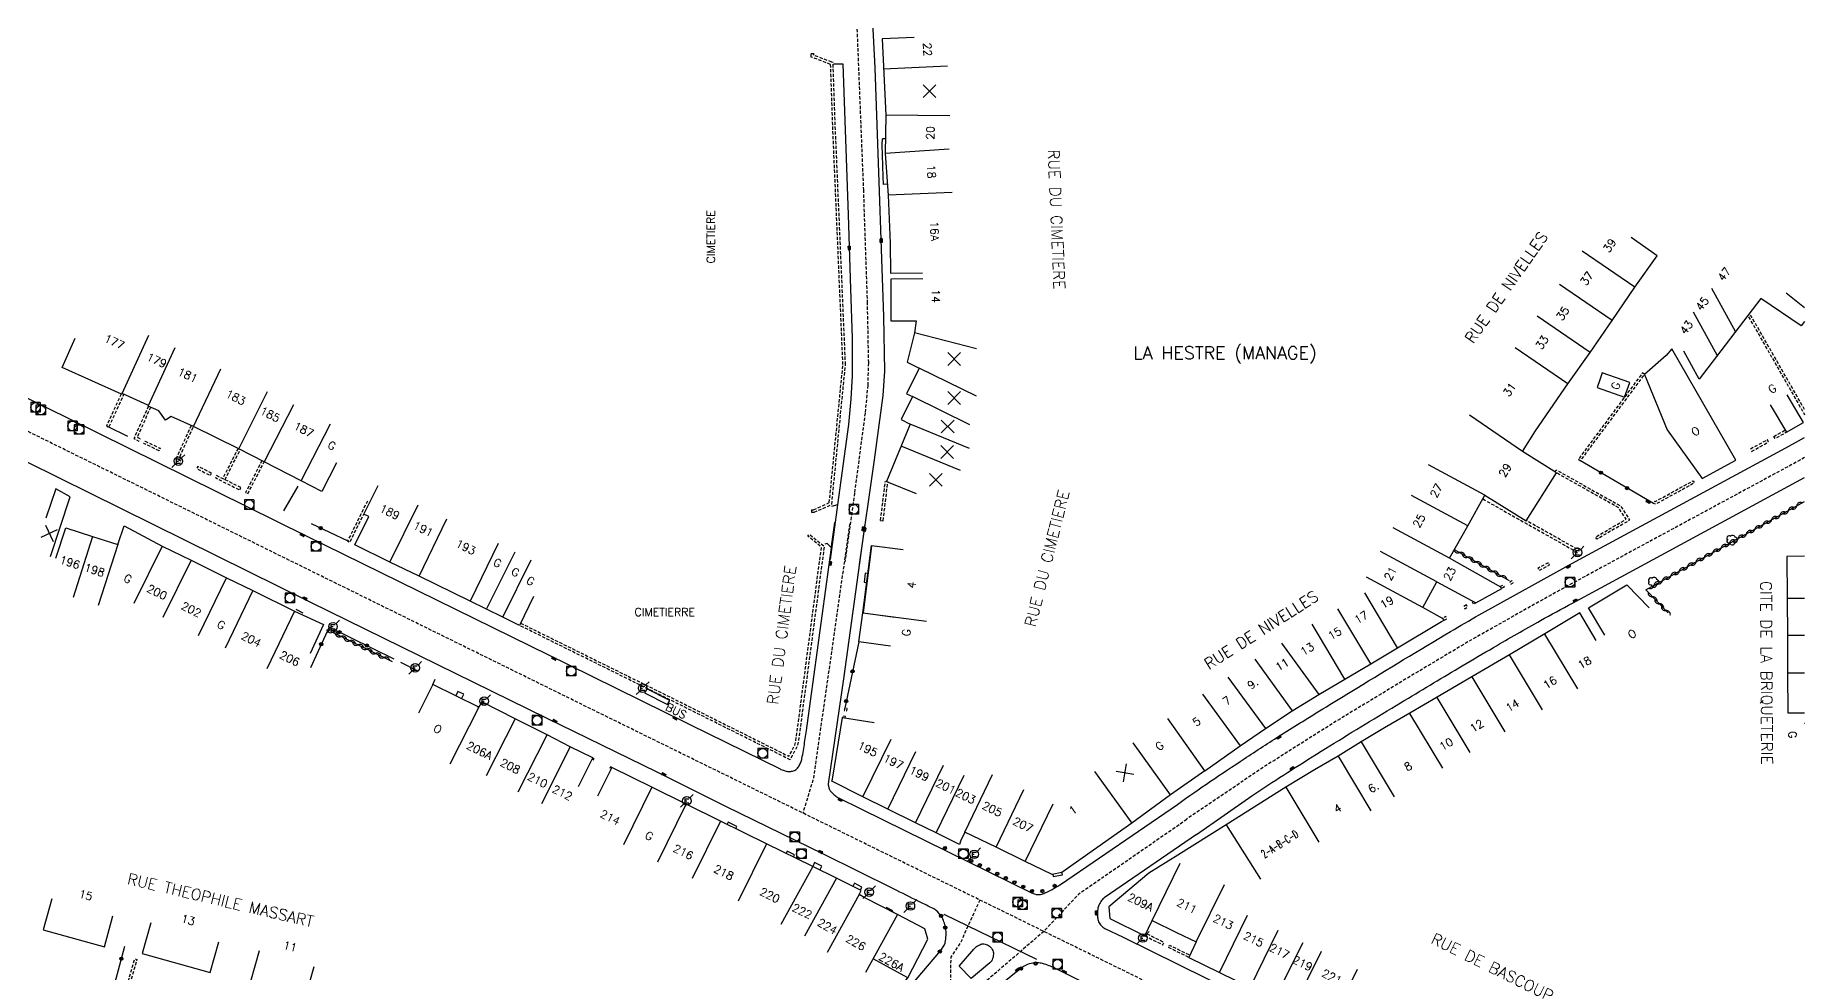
# Model space of a CAD drawing. Header units: millimetres. Extents: x 139999 to 141000, y 129000 to 130000.
# Drawn here: x 140723.6 to 141000, y 129666.4 to 129812.9 of the extents above; entities that cross this region are included whole.
import ezdxf
from ezdxf.enums import TextEntityAlignment as Align

# ---------------------------------------------------------------- set-up
doc = ezdxf.new("R2010")
doc.units = ezdxf.units.MM
doc.linetypes.add('DASHED', pattern=[0.75, 0.5, -0.25])
doc.layers.get('0').update_dxf_attribs({"linetype": 'CONTINUOUS'})
for name, color, linetype in [('W0001', 6, 'DASHED'), ('W0008', 7, 'CONTINUOUS'), ('W0100', 7, 'CONTINUOUS'), ('W0112', 1, 'DASHED'), ('W0300', 7, 'CONTINUOUS'), ('W0310', 3, 'CONTINUOUS'), ('W0322', 7, 'CONTINUOUS'), ('W0334', 7, 'CONTINUOUS'), ('W0400', 7, 'CONTINUOUS'), ('W0420', 7, 'CONTINUOUS'), ('W0471', 7, 'CONTINUOUS'), ('W0980', 7, 'CONTINUOUS'), ('w0984', 7, 'CONTINUOUS'), ('W0989', 7, 'CONTINUOUS'), ('W0991', 7, 'CONTINUOUS'), ('W1102', 7, 'CONTINUOUS')]:
    doc.layers.add(name, color=color, linetype=linetype)
doc.styles.get("Standard").update_dxf_attribs({"font": 'romans.shx', "width": 0.85})

# ---------------------------------------------------------------- blocks, each defined once
blk = doc.blocks.new('t310o')
at = {"color": 0, "linetype": 'Continuous'}
for centre, start, end in [((-0.5, 0.38), 216.8699, 323.1304), ((0.5, -0.37), 36.8699, 143.1303)]:
    blk.add_arc(centre, 0.625, start, end, dxfattribs=at)
blk = doc.blocks.new('t322o')
at = {"color": 0, "linetype": 'Continuous'}
for radius in [0.25, 0.15]:
    blk.add_circle((0, 0), radius, dxfattribs=at)
blk = doc.blocks.new('T400')
at = {"color": 0, "linetype": 'ByBlock', "lineweight": -2}
for p, q in [((-0.15, -0.25), (-0.15, 0.3)), ((-0.15, 0.3), (0.15, 0.3)), ((-0.15, 0.15), (0.15, 0.15)), ((-0.15, 0), (0.15, 0)), ((0.15, 0.3), (0.15, -0.25)), ((-0.15, -0.15), (0.15, -0.15)), ((-0.15, -0.25), (-0.15, -0.3)), ((-0.15, -0.3), (0.15, -0.3)), ((0.15, -0.3), (0.15, -0.25))]:
    blk.add_line(p, q, dxfattribs=at)
blk = doc.blocks.new('T420')
for p, q in [((0.75, 0.75), (-0.75, 0.75)), ((-0.75, 0.75), (-0.75, -0.75)), ((0.75, 0.75), (0.75, -0.75)), ((0.75, -0.75), (-0.75, -0.75))]:
    blk.add_line(p, q)
blk.add_ellipse((0, 0), major_axis=(-0.53, 0.53), ratio=1, start_param=3.926991, end_param=10.210176)
blk = doc.blocks.new('T300')
for p, q in [((-0.8, 0.51), (-0.86, 0.34)), ((-0.86, 0.34), (-0.86, 0.17)), ((-0.86, 0.17), (-0.74, 0.06)), ((-0.69, 0.63), (-0.8, 0.51)), ((-0.8, -0.06), (-0.74, 0.06)), ((-0.74, 0.06), (-0.69, 0.11)), ((-0.57, 0.69), (-0.69, 0.63)), ((-0.46, 0.69), (-0.57, 0.69)), ((-0.29, 0.63), (-0.46, 0.69)), ((-0.29, 0.63), (-0.17, 0.74)), ((-0.23, 0.57), (-0.29, 0.63)), ((-0.17, 0.74), (-0.06, 0.8)), ((-0.06, 0.8), (0.06, 0.8)), ((0.06, 0.8), (0.23, 0.74)), ((0.23, 0.74), (0.34, 0.63)), ((0.34, 0.63), (0.4, 0.51)), ((0.46, 0.46), (0.34, 0.46)), ((0.4, 0.51), (0.4, 0.46)), ((0.57, 0.4), (0.46, 0.46)), ((0.57, 0.4), (0.69, 0.29)), ((0.69, 0.29), (0.74, 0.17)), ((0.74, 0.06), (0.69, -0.17)), ((0.74, 0.17), (0.74, 0.06)), ((-0.8, -0.17), (-0.8, -0.06)), ((-0.8, -0.23), (-0.8, -0.17)), ((-0.74, -0.34), (-0.8, -0.23)), ((-0.69, -0.4), (-0.74, -0.34)), ((-0.51, -0.46), (-0.69, -0.4)), ((-0.4, -0.46), (-0.51, -0.46)), ((-0.4, -0.46), (-0.34, -0.46)), ((-0.34, -0.46), (-0.34, -0.4)), ((-0.34, -0.51), (-0.34, -0.46)), ((-0.29, -0.63), (-0.34, -0.51)), ((-0.17, -0.74), (-0.29, -0.63)), ((-0.06, -0.8), (-0.17, -0.74)), ((0.06, -0.8), (-0.06, -0.8)), ((0.17, -0.74), (0.06, -0.8)), ((0.23, -0.69), (0.17, -0.74)), ((0.29, -0.46), (0.23, -0.46)), ((0.29, -0.63), (0.23, -0.69)), ((0.46, -0.4), (0.29, -0.46)), ((0.34, -0.51), (0.29, -0.63)), ((0.34, -0.51), (0.34, -0.46)), ((0.57, -0.34), (0.46, -0.4)), ((0.63, -0.29), (0.57, -0.34)), ((0.69, -0.17), (0.63, -0.29))]:
    blk.add_line(p, q)
blk = doc.blocks.new('T471')
for p, q in [((-0.333334, 0.333334), (-0.333334, -0.333334)), ((-0.333334, 0.333334), (0.333334, 0.333334)), ((-0.333334, 0), (0, 0)), ((0.500001, 0.500001), (1.000002, 1.000002)), ((-0.500001, -0.500001), (-1.000002, -1.000002)), ((-0.333334, -0.333334), (0.333334, -0.333334))]:
    blk.add_line(p, q)
blk.add_ellipse((0, 0), major_axis=(0.471405, 0.471405), ratio=1, start_param=5.4977871438, end_param=11.780972451)
blk = doc.blocks.new('t991o')
at = {"color": 0, "linetype": 'Continuous'}
for p, q in [((-1, 1), (1, -1)), ((-1, -1), (1, 1))]:
    blk.add_line(p, q, dxfattribs=at)

msp = doc.modelspace()

# ---------------------------------------------------------------- linework, layer by layer
at = {"layer": 'W0001', "flags": 128}
for points in [[(141000, 129613.99), (140944.96, 129641.39), (140902.01, 129662.59), (140814.54, 129705.58), (140700.97, 129761.57), (140576.83, 129822.55), (140445.18, 129887.56), (140305.31, 129956.66), (140217.42, 130000)], [(141000, 129746.91), (140995.45, 129744.45), (140985.94, 129739.3), (140973.13, 129732.37), (140960.57, 129725.55), (140947.94, 129718.43), (140937.46, 129712.17), (140926.16, 129705.29), (140915.76, 129698.72), (140903.45, 129690.4)], [(140850.82, 129736.63), (140845.14, 129696.8), (140843.49, 129691.35)], [(140903.49, 129690.35), (140886.53, 129678.62), (140881.13, 129672.85), (140871.27, 129664.33), (140866.55, 129664.33), (140857.68, 129655.69), (140854.69, 129653.7)], [(140871.14, 129677.76), (140868.15, 129671.16), (140866.59, 129668.82), (140866.55, 129664.33), (140871.27, 129664.33)]]:
    msp.add_lwpolyline(points, dxfattribs=at)
at = {"layer": 'W0001'}
msp.add_lwpolyline([(140844.48, 129926), (140845.22, 129915.21), (140846, 129903.89), (140846.69, 129893.46), (140847.8, 129876.95), (140848.91, 129860.64), (140849.65, 129849.75), (140850.7, 129833.9), (140851.91, 129814.65), (140852.94, 129788.8), (140853.53, 129771.27), (140853.72, 129761.71), (140853.62, 129758.21), (140853.21, 129753.88), (140851.55, 129741.36), (140850.05, 129730.6)], dxfattribs=at)
at = {"layer": 'W0008'}
for points in [[(140852.35, 129730.22), (140854.66, 129746.55), (140856.02, 129756.61), (140856.27, 129760.44), (140856.13, 129768.97), (140855.41, 129790.01), (140854.79, 129807.85), (140854.14, 129820.03), (140852.98, 129837.86), (140851.26, 129863.23), (140847.98, 129911.59), (140847.01, 129926.02)], [(140848.3, 129808.49), (140849.71, 129808.46), (140850.57, 129784.87), (140850.95, 129773.32), (140851.17, 129765.58), (140851.19, 129759.7), (140851, 129756.1), (140850.61, 129752.11), (140848.92, 129739.54), (140847.96, 129739.29)], [(140848.92, 129739.54), (140847.74, 129730.98)]]:
    msp.add_lwpolyline(points, dxfattribs=at)
at = {"layer": 'W0008', "flags": 128}
for points in [[(140692.92, 129770.66), (140728.71, 129753.08), (140765.9, 129734.71), (140806.71, 129714.64), (140825.83, 129705.21), (140839.92, 129698.26, 0.024913), (140840.23, 129698.12, 0.012779), (140840.87, 129697.9, 0.07846), (140841.3, 129697.84, 0.058089), (140841.88, 129697.91, 0.104352), (140842.42, 129698.16, 0.096383), (140842.85, 129698.65, 0.039958), (140843.16, 129699.28, 0.042694), (140843.34, 129699.9, 0.015908), (140843.77, 129702.37, 0.001296), (140847.95, 129732.83, 0.000667), (140848.07, 129733.77, 0.000209), (140848.47, 129736.76)], [(140902, 129692.71), (140902, 129692.71, -0.010236), (140912.45, 129699.83, -0.00402), (140918.28, 129703.62, -0.003662), (140921.58, 129705.69, -0.001438), (140930.04, 129710.89, -0.002382), (140944.69, 129719.74, -0.007892), (140949.17, 129722.32), (140964.18, 129730.66), (140997.08, 129748.46), (141000, 129750.05)], [(140855.57, 129658.73), (140865.04, 129669.84), (140865.54, 129670.6, 0.074213), (140865.73, 129671.14, 0.032908), (140865.86, 129672.19, 0.041712), (140865.84, 129673.03, 0.047893), (140865.61, 129674.14, 0.058543), (140865.23, 129675, 0.054311), (140864.51, 129675.95, 0.090637), (140863.94, 129676.38, 0.000166), (140861.63, 129677.52, -0.000096), (140857.65, 129679.49), (140846.69, 129684.9), (140831.48, 129692.37), (140820.71, 129697.72), (140803.46, 129706.16), (140766.62, 129724.28), (140722.3, 129746.19)], [(140904.97, 129688.01), (140913.63, 129694.02, -0.005797), (140916.16, 129695.72, -0.003058), (140921.01, 129698.84, -0.003975), (140926.52, 129702.29, -0.002002), (140937.56, 129709, -0.001413), (140946.52, 129714.37, -0.002599), (140951.41, 129717.25, -0.003385), (140958.76, 129721.45, -0.005074), (140963.72, 129724.18), (140972.6, 129728.95), (141000, 129743.79)], [(140853.18, 129736.5), (140849.82, 129712.31), (140847.46, 129695.91, 0.081942), (140847.47, 129695.62, 0.051303), (140847.6, 129695.16, 0.066066), (140847.85, 129694.73, 0.053635), (140848.27, 129694.29, 0.018176), (140848.8, 129693.87, 0.044828), (140849.04, 129693.72), (140852.65, 129691.98), (140879.21, 129678.89, 0.091552), (140880.22, 129678.6, 0.121742), (140881, 129678.72, 0.016304), (140881.62, 129679, 0.012222), (140882.42, 129679.42, 0.002018), (140883.65, 129680.11, 0.022043), (140883.76, 129680.18), (140902, 129692.71)], [(140904.97, 129688.01), (140890.58, 129678.11, 0.086723), (140890.15, 129677.69, 0.060979), (140889.74, 129676.94, 0.059116), (140889.57, 129676.31, 0.042352), (140889.52, 129675.41, 0.035767), (140889.59, 129674.73, 0.060469), (140889.7, 129674.34, 0.08831), (140890.1, 129673.76, 0.08761), (140890.67, 129673.33), (140893.51, 129671.94), (140932.55, 129652.65), (140978.37, 129630.13), (140988.62, 129625.11), (140998.13, 129620.5, 0.000853), (141000, 129619.59)], [(140953.13, 129586.7), (140965.51, 129612.68), (140969.05, 129620.34, 0.048014), (140969.27, 129620.97, 0.031532), (140969.45, 129621.97, 0.045235), (140969.47, 129622.61, 0.035114), (140969.36, 129623.43, 0.044548), (140969.14, 129624.14, 0.084185), (140968.93, 129624.48, 0.045773), (140968.57, 129624.82, 0.05266), (140968.2, 129625.05), (140951.55, 129633.24), (140936.15, 129640.9), (140906.97, 129655.24), (140886.62, 129665.24), (140882.52, 129667.26, 0.024446), (140882.2, 129667.4, 0.008813), (140881.26, 129667.74, 0.051934), (140880.55, 129667.9, 0.044828), (140879.71, 129667.92, 0.084947), (140878.58, 129667.66, 0.071256), (140877.41, 129666.95), (140868.08, 129659.35), (140856.05, 129649.61)]]:
    msp.add_lwpolyline(points, format="xyb", dxfattribs=at)
for points in [[(140847.95, 129732.83), (140847.3, 129733.48), (140846.93, 129733.38)], [(140853.65, 129728.78), (140853.23, 129728.84), (140853.06, 129727.45), (140853.47, 129727.4)], [(140765.42, 129722.62), (140764.33, 129723.15)], [(140790.15, 129709.23), (140790.5, 129709.93), (140789.6, 129710.35), (140789.27, 129709.67)], [(140833.03, 129688.92), (140833.19, 129689.24), (140831.84, 129689.95), (140831.66, 129689.6)], [(140842.01, 129684.49), (140842.18, 129684.84), (140841.04, 129685.4), (140840.86, 129685.05)], [(140846.13, 129682.44), (140846.43, 129683.05), (140845.32, 129683.62), (140845.06, 129682.98)], [(140852.47, 129679.31), (140852.69, 129679.77), (140851.54, 129680.37), (140851.3, 129679.89)], [(140882.53, 129681.78), (140882.6, 129681.43), (140884.03, 129681.7), (140883.96, 129682.05)], [(140857.47, 129675.91), (140857.57, 129676.09), (140856.58, 129676.58), (140856.49, 129676.41)], [(140880.06, 129668.46), (140865.59, 129675.48)]]:
    msp.add_lwpolyline(points, dxfattribs=at)
msp.add_lwpolyline([(140867.89, 129667.43), (140870.21, 129670.08, -0.061224), (140870.64, 129670.47, -0.047326), (140871.29, 129670.84, -0.147763), (140871.76, 129670.9, -0.090162), (140872.49, 129670.64, -0.131743), (140873.08, 129670.04, -0.144149), (140873.26, 129669.29, -0.081308), (140873.06, 129668.41, -0.12637), (140872.72, 129667.93), (140869.79, 129665.51)], format="xyb", close=True, dxfattribs=at)
at = {"layer": 'W0100'}
for points in [[(140860.88, 129812.59), (140855.88, 129812.36), (140856.43, 129800.47), (140856.37, 129794.48), (140856.81, 129787.94), (140857.14, 129780.46), (140857.18, 129775.76), (140862.18, 129775.8)], [(140862.23, 129774.84), (140857.23, 129774.83), (140857.25, 129768.35), (140857.24, 129768.32), (140861.21, 129768.32), (140860.94, 129766.4), (140859.77, 129761.84), (140861.65, 129760.92), (140859.68, 129756.91), (140860.61, 129756.46), (140858.84, 129752.85), (140860.27, 129752.15), (140856.58, 129743.2), (140861.21, 129741.3)], [(140859.18, 129732.51), (140854.22, 129733.14), (140852.89, 129722.63), (140857.85, 129722)]]:
    msp.add_lwpolyline(points, dxfattribs=at)
at = {"layer": 'W0100', "flags": 128}
for points in [[(140906.27, 129697.95), (140911.79, 129701.87), (140915.75, 129704.55), (140919.94, 129707.35), (140924.12, 129709.86), (140928.18, 129712.28), (140932.22, 129714.69), (140936.41, 129717.19), (140943.25, 129721.28), (140943.66, 129721.5), (140943.54, 129721.71), (140940.36, 129723.46), (140942.55, 129727.49), (140948.61, 129724.21), (140952.67, 129726.45), (140952.56, 129726.66), (140944.54, 129731.19), (140947.38, 129736.24), (140950.04, 129741.02), (140956.49, 129737.01), (140961.23, 129744.55), (140955.94, 129747.87), (140957.95, 129751.08), (140963.02, 129758.44), (140966.47, 129763.37), (140969.94, 129768.34), (140973.49, 129773.54), (140976.98, 129778.44), (140972.9, 129781.34)], [(141000, 129768.22), (140999.46, 129767.52), (140993.16, 129771.78), (140983.52, 129759.17), (140981.11, 129763.55)], [(140997.12, 129772.65), (141000, 129770.38)], [(140770.62, 129746.09), (140768.34, 129741.64), (140765.12, 129743.3), (140759.35, 129746.26), (140755.36, 129748.3), (140748.29, 129751.76), (140744.79, 129753.33), (140743.93, 129752.76), (140742.87, 129754.22), (140741.2, 129754.97), (140741.25, 129755.07), (140741.17, 129755.1), (140737.12, 129756.96), (140737.1, 129756.97), (140737.04, 129756.84), (140727.76, 129761.02), (140729.81, 129765.58)], [(140972.67, 129758.67), (140968.39, 129760.16), (140968.02, 129759.1), (140967.6, 129757.87), (140971.87, 129756.39), (140972.67, 129758.67)], [(140994.64, 129755.19), (140997.17, 129750.87), (140999.8, 129752.42), (140997.28, 129756.73)], [(140725.96, 129731.45), (140729.04, 129740.78), (140726.76, 129742.03), (140726.76, 129742.03), (140725.23, 129737.45)], [(140801.41, 129725.18), (140799.21, 129720.69), (140796.61, 129721.97), (140794.08, 129723.22), (140791.49, 129724.5), (140783.52, 129728.37), (140778.98, 129730.57), (140773.48, 129733.3), (140773.48, 129733.3), (140775.66, 129737.71), (140774.89, 129738.09), (140777.11, 129742.57)], [(140726.78, 129731.18), (140728.33, 129735.94), (140732.53, 129734.56), (140736.44, 129733.34), (140737.44, 129736.25), (140743.4, 129733.07), (140747.9, 129730.86), (140753.43, 129728.11), (140757.58, 129726.13), (140764.07, 129722.92), (140768.62, 129720.82), (140766.53, 129716.28)], [(140857.19, 129717.45), (140852.24, 129718.14), (140852.87, 129722.67), (140854.21, 129733.17), (140859.17, 129732.54)], [(141000, 129731.5), (140997.24, 129731.48), (140997.28, 129724.88), (140997.31, 129719.1), (140997.34, 129713.23), (140997.38, 129707.03), (141000, 129707.04)], [(140968.78, 129719.14), (140966.21, 129723.43), (140972.22, 129727.02), (140975.69, 129723.42)], [(140967.45, 129718.34), (140964.9, 129722.63), (140959.4, 129719.37), (140953.87, 129716.11), (140948.02, 129712.63), (140942.6, 129709.45), (140938.34, 129706.98), (140934.36, 129704.65), (140930.72, 129702.46), (140927.1, 129700.27), (140923.44, 129698.09), (140918.95, 129695.39), (140909.62, 129689.52)], [(140808.42, 129695.5), (140810.66, 129699.97), (140807.15, 129701.73), (140803.52, 129703.57), (140798.55, 129706.1), (140793.32, 129708.76), (140792.88, 129707.89), (140789.25, 129709.68), (140785.66, 129711.45), (140783.45, 129706.97)], [(140906.27, 129697.95), (140900.93, 129694.19), (140894.87, 129689.75), (140883.97, 129682.06), (140882.44, 129681.76), (140878.24, 129683.78), (140873.67, 129686.01), (140868.78, 129688.37), (140868.78, 129688.37), (140868.1, 129686.98), (140868.07, 129686.91), (140868.14, 129686.88), (140867.95, 129686.46), (140864.31, 129688.28), (140861.08, 129689.84), (140856.77, 129691.97), (140852.88, 129693.91), (140847.99, 129696.33), (140848.12, 129696.63), (140849.7, 129706.31), (140854.63, 129705.51)], [(140999.92, 129705.4), (141000, 129705.41)], [(140854.36, 129659.12), (140859.9, 129665.59), (140863.02, 129671.66), (140862.56, 129673.25), (140858.28, 129675.49), (140853.19, 129678.11), (140852.28, 129678.61), (140852.61, 129679.24), (140848.74, 129681.16), (140845.06, 129682.98), (140837.82, 129686.56), (140830.62, 129690.11), (140825.24, 129692.73), (140819.89, 129695.38), (140813.64, 129698.47), (140811.42, 129693.99)], [(140909.62, 129689.52), (140909.62, 129689.52), (140902.09, 129684.78), (140897.55, 129681.94), (140891.31, 129676.71), (140891.45, 129674.86), (140896.9, 129672.17), (140898.05, 129674.53), (140898.05, 129674.53), (140901.88, 129672.68), (140904.94, 129671.2), (140903.78, 129668.79), (140913.35, 129664.07)], [(140726.15, 129677.94), (140724.81, 129673.12), (140734.36, 129670.45), (140735.7, 129675.27)], [(140741.61, 129674.19), (140740.27, 129669.38), (140750.89, 129666.42), (140752.23, 129671.24)], [(140758.54, 129669.81), (140757.17, 129665), (140765.79, 129662.55), (140767.15, 129667.36)]]:
    msp.add_lwpolyline(points, dxfattribs=at)
for points in [[(140978.37, 129762.88), (140975, 129759.91), (140978.52, 129751.25), (140984, 129743.65), (140989.27, 129746.54), (140979.27, 129763.94)], [(140818.77, 129710.15), (140822.36, 129708.34), (140822.68, 129708.97), (140819.09, 129710.79)]]:
    msp.add_lwpolyline(points, close=True, dxfattribs=at)
at = {"layer": 'W0112'}
for p, q in [((140844.78, 129810.08), (140845.18, 129810.09)), ((140856.03, 129737.05), (140856.77, 129743.13)), ((140856.38, 129743.21), (140856.77, 129743.13)), ((140844.85, 129738.77), (140844.85, 129738.37)), ((140855.63, 129737.1), (140856.03, 129737.05))]:
    msp.add_line(p, q, dxfattribs=at)
for points in [[(140844.85, 129738.77), (140845.17, 129738.77), (140847.62, 129739.88), (140849.75, 129761.46), (140848.18, 129798.16), (140847.82, 129808.39), (140844.8, 129809.53), (140844.78, 129810.08)], [(140844.85, 129738.37), (140845.26, 129738.37), (140848, 129739.6), (140850.15, 129761.45), (140848.58, 129798.18), (140848.2, 129808.69), (140847.99, 129808.75), (140845.19, 129809.81), (140845.18, 129810.09)], [(140855.63, 129737.1), (140856.38, 129743.21)]]:
    msp.add_lwpolyline(points, dxfattribs=at)
at = {"layer": 'W0112', "flags": 128}
for points in [[(141000, 129754.43), (140991.4, 129769.47), (140991.13, 129769.13), (141000, 129753.62)], [(140736.99, 129756.86), (140734.69, 129751.84), (140735.05, 129751.68), (140737.42, 129756.83)], [(140741.23, 129754.95), (140738.98, 129749.9), (140739.75, 129749.5), (140739.93, 129749.85), (140739.5, 129750.08), (140741.6, 129754.79)], [(140747.91, 129751.93), (140745.58, 129746.75), (140746.31, 129746.39), (140746.48, 129746.75), (140746.1, 129746.94), (140748.27, 129751.77)], [(140991.71, 129747.89), (140994.38, 129749.35), (140994.19, 129749.7), (140991.52, 129748.24)], [(140755.25, 129748.36), (140752.83, 129743.63)], [(140753.19, 129743.46), (140755.6, 129748.17)], [(140758.98, 129746.45), (140756.42, 129741.45), (140756.77, 129741.27), (140759.34, 129746.26)], [(140961.01, 129744.69), (140961.19, 129745.01), (140971.28, 129739.34), (140972.66, 129737.13), (140967.54, 129734.17), (140967.34, 129734.51), (140972.1, 129737.27), (140970.99, 129739.05), (140961.22, 129744.54)], [(140949.73, 129740.45), (140963.94, 129732.43), (140964.09, 129732.14), (140964.8, 129732.53), (140964.6, 129732.88), (140964.26, 129732.69), (140964.24, 129732.72), (140956.53, 129737.07)], [(140775.46, 129740.13), (140772.36, 129733.89), (140772.72, 129733.71), (140774.89, 129738.09)], [(140799.38, 129721.05), (140823.53, 129709.1), (140841.31, 129700.22), (140842.23, 129701.94), (140842.39, 129702.55), (140846.39, 129732.9), (140844.28, 129734.63), (140844.53, 129734.94), (140846.82, 129733.06), (140842.78, 129702.47), (140842.6, 129701.79), (140841.48, 129699.69), (140823.36, 129708.74), (140799.21, 129720.69)], [(140952.39, 129726.75), (140952.85, 129727), (140953.04, 129726.65), (140952.67, 129726.45)], [(140943.66, 129721.5), (140944.12, 129721.74), (140943.93, 129722.09), (140943.39, 129721.8)], [(140850.09, 129706.25), (140850.14, 129706.45), (140849.75, 129706.54), (140849.7, 129706.31)], [(140810.66, 129699.97), (140810.83, 129699.86), (140810.62, 129699.52), (140810.45, 129699.63)], [(140813.64, 129698.47), (140813.45, 129698.57), (140813.27, 129698.21), (140813.45, 129698.12)], [(140896.9, 129672.17), (140899.74, 129670.75), (140899.92, 129671.11), (140897.08, 129672.53)], [(140903.78, 129668.79), (140900.61, 129670.34), (140900.79, 129670.69), (140903.95, 129669.14)]]:
    msp.add_lwpolyline(points, dxfattribs=at)
for points in [[(140964.66, 129746.67), (140964.98, 129746.43), (140975, 129759.91), (140974.67, 129760.16)], [(140995.18, 129750.23), (140996.97, 129751.22), (140997.17, 129750.87), (140995.38, 129749.88)], [(140740.71, 129749.48), (140743.07, 129748.37), (140742.9, 129748), (140740.54, 129749.12)], [(140751.12, 129744.48), (140748.96, 129745.55), (140748.78, 129745.19), (140750.94, 129744.13)], [(140755.7, 129742.23), (140753, 129743.55), (140751.88, 129744.1), (140751.7, 129743.74), (140752.83, 129743.19), (140755.52, 129741.87)], [(140976.52, 129740.12), (140976.67, 129740.06), (140982.59, 129743.3), (140982.78, 129742.95), (140976.7, 129739.62), (140976.37, 129739.75)], [(140959.94, 129730.48), (140958.34, 129729.63), (140958.53, 129729.28), (140960.12, 129730.12)], [(140954.28, 129727.68), (140953.94, 129727.5), (140954.12, 129727.14), (140954.46, 129727.32)], [(140947.17, 129723.89), (140946.74, 129723.65), (140946.93, 129723.3), (140947.36, 129723.53)], [(140948.18, 129724.44), (140948.06, 129724.39), (140948.23, 129724.03), (140948.61, 129724.21)], [(140850.35, 129707.32), (140850.43, 129707.69), (140850.03, 129707.77), (140849.96, 129707.41)], [(140737.7, 129663.59), (140739.1, 129668.58), (140739.43, 129668.48), (140738.03, 129663.5)]]:
    msp.add_lwpolyline(points, close=True, dxfattribs=at)
at = {"layer": 'W0310', "flags": 128}
for points in [[(140975.17, 129726.25), (141000, 129740.05)], [(140953.91, 129727.67), (140945.28, 129732.51)], [(140975.19, 129726.23), (140978.66, 129722.63)], [(140779.4, 129714.98), (140769.72, 129719.75), (140769.72, 129719.75)]]:
    msp.add_lwpolyline(points, dxfattribs=at)
at = {"layer": 'W0322', "flags": 128}
for points in [[(140738, 129750.22), (140734.87, 129751.76)], [(140976.37, 129739.75), (140964.98, 129746.43)], [(140764.57, 129742.43), (140762.36, 129738.61)], [(140772.43, 129733.84), (140766.73, 129736.59)], [(140779.62, 129715.43), (140769.48, 129720.42), (140766.55, 129714.07)], [(140852.24, 129718.14), (140850.03, 129707.77)], [(140783.31, 129713.53), (140780.7, 129714.91)], [(140785.66, 129711.45), (140786.02, 129712.28)], [(140737.52, 129670.51), (140735.96, 129664.67)]]:
    msp.add_lwpolyline(points, dxfattribs=at)
at = {"layer": 'W0334'}
for p, q in [((140856.39, 129796.75), (140855.91, 129796.75)), ((140856.69, 129789.67), (140856.11, 129789.63))]:
    msp.add_line(p, q, dxfattribs=at)
msp.add_lwpolyline([(140856.11, 129789.63), (140856.01, 129790.85), (140855.86, 129795.88), (140855.91, 129796.75)], dxfattribs=at)
at = {"layer": 'W1102'}
for p, q in [((140866.09, 129808.09), (140856.1, 129807.63)), ((140866.43, 129800.34), (140856.43, 129800.45)), ((140866.35, 129795.13), (140856.37, 129794.46)), ((140866.8, 129788.38), (140856.81, 129787.94)), ((140870.63, 129763.91), (140860.94, 129766.4)), ((140870.63, 129756.52), (140861.65, 129760.92)), ((140869.58, 129752.05), (140860.61, 129756.46)), ((140869.52, 129748.34), (140860.27, 129752.15)), ((140868.1, 129744.9), (140858.86, 129748.71))]:
    msp.add_line(p, q, dxfattribs=at)
at = {"layer": 'W1102', "flags": 128}
for points in [[(140973.49, 129773.54), (140965.23, 129779.18)], [(140969.94, 129768.34), (140961.68, 129773.97)], [(140985.46, 129773.38), (140989.2, 129766.59)], [(140966.47, 129763.37), (140958.21, 129769.01)], [(140982.59, 129769.73), (140986.36, 129762.88)], [(140737.12, 129756.96), (140741.29, 129766.05)], [(140741.25, 129755.07), (140745.42, 129764.15)], [(140963.02, 129758.44), (140954.76, 129764.08)], [(140748.29, 129751.76), (140752.54, 129760.81)], [(140755.36, 129748.3), (140759.84, 129757.24)], [(140763.91, 129755.16), (140759.35, 129746.26)], [(140765.12, 129743.3), (140769.69, 129752.19)], [(140955.9, 129747.89), (140947.64, 129753.53)], [(140950.04, 129741.02), (140941.25, 129745.78)], [(140947.38, 129736.24), (140938.58, 129741)], [(140778.98, 129730.57), (140783.38, 129739.55)], [(140783.52, 129728.37), (140787.89, 129737.36)], [(140944.54, 129731.19), (140935.73, 129735.96)], [(140732.53, 129734.56), (140729.49, 129725.04)], [(140736.44, 129733.34), (140733.4, 129723.82)], [(140743.4, 129733.07), (140738.97, 129724.1)], [(140795.88, 129733.48), (140791.49, 129724.5)], [(140794.08, 129723.22), (140798.52, 129732.19)], [(140942.55, 129727.49), (140933.75, 129732.25)], [(140747.9, 129730.86), (140743.47, 129721.9)], [(140796.61, 129721.97), (140801.04, 129730.93)], [(140749.05, 129719.12), (140753.43, 129728.11)], [(140940.36, 129723.46), (140931.57, 129728.22)], [(140757.58, 129726.13), (140753.21, 129717.13)], [(140936.41, 129717.19), (140931.28, 129725.77)], [(141000, 129724.89), (140997.28, 129724.88)], [(140764.07, 129722.92), (140759.76, 129713.9)], [(140852.87, 129722.67), (140862.78, 129721.34)], [(140928.18, 129712.28), (140923.07, 129720.87)], [(140932.22, 129714.69), (140927.09, 129723.27)], [(140959.36, 129719.34), (140964.5, 129710.77)], [(141000, 129719.11), (140997.31, 129719.09)], [(140914.1, 129715.42), (140919.94, 129707.35)], [(140918.29, 129717.93), (140924.12, 129709.86)], [(140953.82, 129716.08), (140958.97, 129707.51)], [(140909.91, 129712.61), (140915.75, 129704.55)], [(140948.02, 129712.63), (140953.16, 129704.06)], [(141000, 129713.24), (140997.34, 129713.22)], [(140905.95, 129709.93), (140911.79, 129701.87)], [(140792.88, 129707.89), (140788.35, 129698.97)], [(140942.53, 129709.41), (140947.68, 129700.84)], [(140798.55, 129706.1), (140794.01, 129697.18)], [(140906.27, 129697.95), (140900.51, 129706.12)], [(140938.28, 129706.94), (140943.43, 129698.37)], [(140798.99, 129694.65), (140803.52, 129703.57)], [(140807.15, 129701.73), (140802.65, 129692.8)], [(140852.88, 129693.91), (140857.27, 129702.89)], [(140900.93, 129694.19), (140895.09, 129702.31)], [(140930.72, 129702.46), (140935.87, 129693.88)], [(140856.77, 129691.97), (140861.16, 129700.96)], [(140861.08, 129689.84), (140865.47, 129698.83)], [(140927.1, 129700.27), (140932.25, 129691.7)], [(140864.31, 129688.28), (140868.7, 129697.27)], [(140868.78, 129688.37), (140873.13, 129697.37)], [(140889.03, 129697.86), (140894.87, 129689.75)], [(140819.89, 129695.38), (140815.46, 129686.41)], [(140873.67, 129686.01), (140878.03, 129695.01)], [(140918.95, 129695.39), (140924.1, 129686.82)], [(140820.83, 129683.75), (140825.24, 129692.73)], [(140878.24, 129683.78), (140882.62, 129692.78)], [(140830.62, 129690.11), (140826.22, 129681.13)], [(140909.62, 129689.52), (140914.97, 129681.01)], [(140837.82, 129686.56), (140833.39, 129677.6)], [(140845.06, 129682.98), (140840.07, 129673.92)], [(140898.05, 129674.53), (140902.46, 129683.51)], [(140848.74, 129681.16), (140843.75, 129672.1)], [(140904.94, 129671.2), (140909.35, 129680.17)], [(140852.28, 129678.61), (140847.29, 129669.55)], [(140858.28, 129675.49), (140853.29, 129666.44)], [(140908.56, 129666.43), (140912.97, 129675.4)], [(140913.35, 129664.07), (140917.76, 129673.04)], [(140917.2, 129662.18), (140921.64, 129671.14)], [(140859.9, 129665.59), (140854.47, 129668.58)], [(140924.49, 129669.71), (140920.04, 129660.75)], [(140925.75, 129657.97), (140930.16, 129666.94)]]:
    msp.add_lwpolyline(points, dxfattribs=at)

# ---------------------------------------------------------------- block references
at = {"layer": 'W0300'}
for p in [(140988.72, 129734.01), (140976.47, 129727.42)]:
    msp.add_blockref('T300', p, dxfattribs=at)
at = {"layer": 'W0310'}
for p, rotation in [((140994.84, 129737.19), 29.06633290027066), ((140996.15, 129737.91), 29.06633290027066), ((140997.46, 129738.64), 29.06633290027066), ((140998.77, 129739.37), 29.06633290027066), ((140989.6, 129734.27), 29.06633290027066), ((140990.91, 129735), 29.06633290027066), ((140992.22, 129735.73), 29.06633290027066), ((140993.53, 129736.46), 29.06633290027066), ((140946.06, 129732.07), 150.7354092048048), ((140947.37, 129731.34), 150.7354092048048), ((140984.35, 129731.36), 29.06633290027066), ((140985.66, 129732.08), 29.06633290027066), ((140986.97, 129732.81), 29.06633290027066), ((140988.28, 129733.54), 29.06633290027066), ((140948.68, 129730.61), 150.7354092048048), ((140949.98, 129729.87), 150.7354092048048), ((140951.29, 129729.14), 150.7354092048048), ((140952.6, 129728.41), 150.7354092048048), ((140979.11, 129728.44), 29.06633290027066), ((140980.42, 129729.17), 29.06633290027066), ((140981.73, 129729.9), 29.06633290027066), ((140983.04, 129730.63), 29.06633290027066), ((140976.48, 129726.98), 29.06633290027066), ((140977.8, 129727.71), 29.06633290027066), ((140976.24, 129725.15), 313.9469705108273), ((140977.28, 129724.07), 313.9469705108273), ((140978.32, 129722.99), 313.9469705108273), ((140769.98, 129719.62), 153.7841741039603), ((140771.32, 129718.96), 153.7841741039603), ((140772.67, 129718.3), 153.7841741039603), ((140774.01, 129717.63), 153.7841741039603), ((140775.36, 129716.97), 153.7841741039603), ((140776.7, 129716.31), 153.7841741039603), ((140778.05, 129715.65), 153.7841741039603)]:
    msp.add_blockref('t310o', p, dxfattribs=dict(at, rotation=rotation))
at = {"layer": 'W0322'}
for p, rotation in [((140968.18, 129744.56), 149.5905995978925), ((140972.28, 129742.15), 149.5905995978925), ((140768.16, 129735.9), 154.2710080262278), ((140768.24, 129717.74), 245.2304548842452), ((140771.09, 129719.63), 153.7841741038685), ((140775.36, 129717.53), 153.7841741038685), ((140851.25, 129713.5), 258.0028537583754), ((140850.26, 129708.85), 258.0028537583754), ((140865.7, 129685.87), 168.5667540726856), ((140869.79, 129683.87), 168.5667540726856), ((140871.13, 129683.2), 168.5667540726889), ((140872.47, 129682.54), 168.5667540726856), ((140873.86, 129681.86), 168.5667540726856), ((140875.19, 129681.18), 168.5667540726889), ((140876.56, 129680.53), 168.5667540726889), ((140877.93, 129679.85), 168.5667540726889), ((140879.29, 129679.17), 168.5667540726856), ((140880.91, 129679.15), 168.5667540726889), ((140882.83, 129679.97), 168.5667540726889), ((140865.09, 129675.27), 168.5667540726889), ((140865.73, 129673.45), 168.5667540726856), ((140737.01, 129668.58), 255.053594081928), ((140864.89, 129669.7), 168.5667540726889), ((140877.58, 129667.04), 168.5667540726856), ((140879.85, 129667.82), 168.5667540726856)]:
    msp.add_blockref('t322o', p, dxfattribs=dict(at, rotation=rotation))
at = {"layer": 'W0400'}
for p, rotation in [((140850.74, 129779.68), 2.381923206125638), ((140855.72, 129780.84), 182.0583117317308), ((140975.52, 129740.03), 236.5413593956453), ((140765.31, 129734.84), 64.846828818001), ((140852.93, 129735.77), 172.0818863813383), ((140853.12, 129735.68), 171.1847070712757), ((140847.77, 129730.37), 172.3059909081362), ((140963.1, 129729.88), 118.3776578148905), ((140765.7, 129724.9), 63.69600130576032), ((140964.15, 129724.58), 298.2296938630477), ((140804.61, 129715.51), 64.48663250471053), ((140804.72, 129705.71), 243.9403232134269), ((140823.54, 129706.18), 63.64269246596567), ((140917.89, 129703.19), 122.643908252817), ((140821.75, 129697.38), 243.5843821733565), ((140919.95, 129698.34), 124.0203322091969), ((140849.32, 129693.42), 244.1380473709778), ((140846.25, 129685.28), 63.81834983093959), ((140889.38, 129675.76), 358.9057576120846), ((140877.04, 129666.85), 129.2040558522353), ((140884.36, 129666.52), 63.69905415500995)]:
    msp.add_blockref('T400', p, dxfattribs=dict(at, rotation=rotation))
at = {"layer": 'W0420'}
for p in [(140723.6, 129754.76), (140724.42, 129754.34), (140729.38, 129751.87), (140730.4, 129751.31), (140756.98, 129739.55), (140851.45, 129738.82), (140767.41, 129733.02), (140963.34, 129727.44), (140763.33, 129724.99), (140807.29, 129713.53), (140801.97, 129705.85), (140837.22, 129700.7), (140842.21, 129687.61), (140843.25, 129684.98), (140868.57, 129684.98), (140877.03, 129677.42), (140877.8, 129677), (140883.16, 129675.7), (140873.9, 129671.94), (140883.27, 129667.7)]:
    msp.add_blockref('T420', p, dxfattribs=at)
at = {"layer": 'W0471'}
for p in [(140745.92, 129746.37), (140964.52, 129732.07), (140770.08, 129720.49), (140782.92, 129714.04), (140793.69, 129708.83), (140818.46, 129710.88), (140825.36, 129693.26), (140870.26, 129684.9), (140853.86, 129678.98), (140860.29, 129676.82), (140896.61, 129671.82)]:
    msp.add_blockref('T471', p, dxfattribs=at)
at = {"layer": 'W0991'}
for p, rotation in [((140863.27, 129804.2), 90), ((140867.12, 129762.33), 90), ((140867.14, 129756.23), 90), ((140866.11, 129751.78), 90), ((140866.05, 129747.8), 90), ((140864.25, 129743.44), 90), ((140725.76, 129735.08), 341.0915979060171), ((140893.81, 129697.65), 35.7218128437155)]:
    msp.add_blockref('t991o', p, dxfattribs=dict(at, rotation=rotation))

# ---------------------------------------------------------------- texts
at = {"layer": 'W0980'}
msp.add_text('LA HESTRE (MANAGE)', height=2, dxfattribs=at).set_placement((140909.44, 129763.16), align=Align.MIDDLE)
at = {"layer": 'w0984'}
for s, rotation, p in [('CIMETIERE', 90, (140829.11, 129781.43)), ('BUS', 333.4713, (140823.7, 129707.32))]:
    msp.add_text(s, height=1.25, rotation=rotation, dxfattribs=at).set_placement(p, align=Align.MIDDLE)
msp.add_text('CIMETIERRE', height=1.25, dxfattribs=at).set_placement((140821.91, 129722.78), align=Align.MIDDLE)
at = {"layer": 'W0989'}
for s, rotation, p in [('RUE DU CIMETIERE', 272.4524, (140883.12, 129784.17)), ('RUE DE NIVELLES', 55.026, (140953.39, 129773.53)), ('RUE DU CIMETIERE', 75.8886, (140881.64, 129731.17)), ('RUE DU CIMETIERE', 82.5289, (140840.16, 129719.18)), ('CITE DE LA BRIQUETERIE', 270.3312, (140993.97, 129713.28)), ('RUE DE NIVELLES', 32.5827, (140915.11, 129719.98)), ('RUE THEOPHILE MASSART', 346.8136, (140752.52, 129677.74)), ('RUE DE BASCOUP', 333.648, (140951.23, 129667.25))]:
    msp.add_text(s, height=1.75, rotation=rotation, dxfattribs=at).set_placement(p, align=Align.MIDDLE)
at = {"layer": 'W0991'}
for s, rotation, p in [('22', 272.6673, (140862.96, 129810.71)), ('20', 89.4003, (140863.4, 129797.68)), ('18', 273.8398, (140863.58, 129791.62)), ('16A', 272.5494, (140864.07, 129782.32)), ('39', 55.6883, (140969.53, 129780.08)), ('47', 52.5997, (140987.44, 129775.59)), ('37', 55.6883, (140965.97, 129774.93)), ('14', 270.1856, (140864.24, 129772.17)), ('45', 52.5997, (140984.01, 129770.97)), ('35', 55.3853, (140962.22, 129769.45)), ('43', 52.5997, (140981.53, 129767.28)), ('177', 335.6777, (140735.93, 129765.01)), ('33', 55.3853, (140958.99, 129764.92)), ('179', 335.6777, (140742.53, 129762.12)), ('181', 335.6777, (140747.37, 129759.82)), ('183', 333.1047, (140754.88, 129756.33)), ('31', 55.3853, (140953.9, 129757.55)), ('G', 70.8144, (140970.48, 129758.15)), ('G', 30.3601, (140994.95, 129757.69)), ('185', 333.1047, (140760.26, 129753.67)), ('187', 333.1047, (140765.52, 129751.29)), ('O', 28.7601, (140982.95, 129751.04)), ('G', 333.1047, (140769.88, 129748.79)), ('29', 57.8549, (140953.21, 129744.94)), ('27', 61.5825, (140942.45, 129741.75)), ('189', 333.9219, (140778.94, 129738.4)), ('25', 61.5825, (140939.76, 129737.04)), ('191', 333.9219, (140784.18, 129735.74)), ('193', 333.9219, (140790.83, 129732.92)), ('196', 342.2931, (140728.96, 129730.54)), ('198', 342.2931, (140732.83, 129729.33)), ('G', 333.9219, (140795.77, 129730.45)), ('G', 333.9219, (140798.57, 129729)), ('21', 61.5825, (140935.29, 129728.79)), ('23', 61.5825, (140944.54, 129728.76)), ('G', 333.5792, (140738.01, 129727.98)), ('200', 333.5792, (140742.59, 129725.88)), ('G', 333.9219, (140800.95, 129727.63)), ('4', 82.7226, (140860.48, 129727.01)), ('202', 333.5792, (140747.94, 129723.18)), ('19', 29.6573, (140934.73, 129724.3)), ('G', 333.5792, (140752.6, 129720.76)), ('17', 30.871, (140930.72, 129721.95)), ('204', 333.5792, (140757.3, 129718.49)), ('G', 82.7226, (140859.66, 129719.56)), ('15', 30.9731, (140926.59, 129719.43)), ('O', 30.9929, (140973.05, 129719.36)), ('206', 333.5792, (140763.32, 129715.51)), ('11', 30.9731, (140918.36, 129714.57)), ('13', 30.9731, (140922.29, 129717)), ('18', 30.9929, (140965.62, 129714.87)), ('16', 30.9929, (140960.22, 129711.76)), ('9.', 35.8876, (140913.78, 129711.58)), ('7', 35.8876, (140909.73, 129708.9)), ('14', 30.9929, (140954.35, 129708.18)), ('O', 333.5792, (140786.43, 129704.5)), ('5', 35.8876, (140905.01, 129705.64)), ('12', 30.9929, (140948.76, 129704.98)), ('206A', 333.5792, (140792.96, 129701.12)), ('195', 333.8554, (140853.62, 129701.35)), ('G', 35.2178, (140899.23, 129701.84)), ('10', 30.9929, (140944, 129702.14)), ('G', 276.2923, (140998.11, 129703.6)), ('208', 333.5792, (140797.77, 129698.68)), ('197', 333.8554, (140857.63, 129699.36)), ('8', 30.9929, (140938.04, 129698.66)), ('210', 333.5792, (140802.04, 129696.49)), ('199', 333.8554, (140861.68, 129697.51)), ('201', 333.8554, (140865.83, 129695.49)), ('212', 333.5792, (140805.92, 129694.53)), ('203', 333.8554, (140868.92, 129693.98)), ('6.', 30.9929, (140932.63, 129695.36)), ('214', 333.5792, (140813.38, 129690.66)), ('205', 333.8554, (140873.08, 129691.97)), ('207', 333.8554, (140877.88, 129689.52)), ('1', 35.2178, (140885.68, 129691.83)), ('4', 30.9929, (140927.03, 129692.08)), ('G', 333.6625, (140819.47, 129687.77)), ('216', 333.6625, (140824.81, 129685.26)), ('218', 333.5792, (140831.13, 129682.06)), ('220', 333.5792, (140838.33, 129678.5)), ('15', 344.4023, (140731.46, 129678.53)), ('222', 333.5792, (140843.38, 129676)), ('209A', 333.7597, (140896.26, 129677.41)), ('211', 333.7597, (140903.48, 129676.81)), ('13', 344.4447, (140747.45, 129674.64)), ('224', 330.3906, (140847.32, 129673.63)), ('213', 333.7597, (140909.17, 129674.34)), ('11', 344.1451, (140763.39, 129670.51)), ('226', 330.3906, (140851.77, 129671.1)), ('215', 333.7597, (140913.92, 129671.61)), ('226A', 330.3906, (140857.34, 129668.06)), ('217', 333.7597, (140917.96, 129669.76)), ('219', 333.7597, (140921.55, 129667.86)), ('221', 333.7597, (140926.14, 129665.75))]:
    msp.add_text(s, height=1.25, rotation=rotation, dxfattribs=at).set_placement(p, align=Align.MIDDLE)
at = {"layer": 'W0991', "width": 0.5}
msp.add_text('2-A-B-C-D', height=1.25, rotation=32.2064, dxfattribs=at).set_placement((140917.99, 129686.51), align=Align.MIDDLE)

doc.saveas('drawing.dxf')
